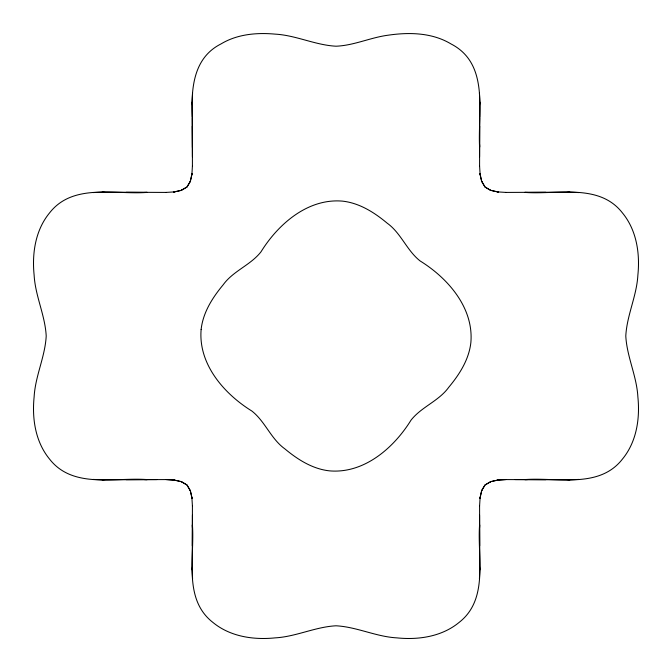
<?xml version="1.0" encoding="UTF-8"?>
<svg xmlns="http://www.w3.org/2000/svg" width="672" height="672" viewBox="0 0 672 672"><rect width="100%" height="100%" fill="white"/><g stroke="black" fill="none" stroke-linecap="round" stroke-linejoin="round"><path stroke-width="1.01" d="M192.419 515.248L192.419 527.428L192.419 524.966C194.83 557.256 182.969 599.155 212.923 622.44C230.16 636.628 253.403 640.088 275.041 637.879C295.932 636.745 315.16 626.884 336 625.792C356.84 626.884 376.068 636.745 396.959 637.879C418.597 640.088 441.84 636.628 459.077 622.44C489.031 599.155 477.17 557.256 479.581 524.966L479.581 527.428L479.581 515.248M192.419 524.538L192.184 569.856L192.419 566.765M479.581 147.47L479.665 126.176M479.581 156.744L479.581 144.564L479.581 147.034C477.666 112.19 489.829 63.882 450.937 43.898C432.188 32.642 409.349 32.105 388.282 35.179C370.549 37.464 353.976 45.528 336 46.208C315.16 45.108 295.932 35.255 275.041 34.121C256.637 32.449 237.199 34.18 221.063 43.898C192.688 58.17 191.134 89.737 192.242 117.356M479.581 105.227L479.816 102.144L479.758 117.356M192.335 545.815L192.419 505.823M479.716 118.171L479.581 166.169M192.184 103.076L192.57 93.013M479.816 568.924L479.43 578.987M191.881 174.468L192.1 173.443L190.26 181.608L190.428 181.129L186.967 186.967L181.138 190.428L187.026 187.026L190.26 181.633L191.881 174.535L192.419 166.034M479.581 505.957L480.119 497.465L481.74 490.358L484.974 484.966L490.862 481.572L485.033 485.033L481.572 490.871L481.74 490.392L479.9 498.557L480.119 497.532M174.535 191.881L181.642 190.268L173.452 192.1L174.468 191.881L166.043 192.419M144.564 192.419L147.034 192.419C114.744 194.83 72.845 182.969 49.552 212.923C35.372 230.16 31.912 253.403 34.121 275.041C35.246 295.932 45.108 315.151 46.208 336C45.108 356.84 35.255 376.068 34.121 396.959C31.912 418.597 35.372 441.832 49.552 459.077C72.845 489.031 114.744 477.17 147.034 479.573L144.564 479.581L156.752 479.573M515.248 479.573L527.436 479.581L524.966 479.573C557.256 477.17 599.155 489.031 622.448 459.077C636.628 441.832 640.088 418.597 637.879 396.959C636.745 376.068 626.892 356.84 625.792 336C626.892 315.151 636.754 295.932 637.879 275.041C640.088 253.403 636.628 230.16 622.448 212.923C599.155 182.969 557.256 194.83 524.966 192.419L527.436 192.419M566.765 192.419L569.856 192.184L505.823 192.419M105.235 479.573L102.144 479.816L166.177 479.573L174.535 480.119L181.642 481.732L187.026 484.966L190.428 490.871L186.967 485.033L181.138 481.572L181.608 481.74L173.452 479.892L174.468 480.119L166.043 479.573M505.957 479.573L497.532 480.119L490.358 481.732L498.548 479.892L497.532 480.119L505.823 479.573L569.856 479.816L566.765 479.573M93.013 192.57L103.076 192.184M578.987 479.422L568.924 479.816M545.824 192.335L524.53 192.419M126.176 479.657L147.47 479.573M166.177 192.419L102.144 192.184L105.235 192.419M147.47 192.419L126.176 192.335M524.53 479.573L545.824 479.657M568.924 192.184L578.987 192.57M103.076 479.816L93.013 479.422M497.532 191.881L498.548 192.1L490.392 190.26L490.862 190.428L485.033 186.967L481.572 181.129L484.974 187.026L490.358 190.268L497.465 191.881L505.957 192.419M480.119 174.535L481.74 181.633L479.9 173.443L480.119 174.468L479.581 166.034M191.881 497.465L190.26 490.358L192.1 498.557L191.881 497.532L192.419 505.957M479.581 566.765L479.816 569.856L479.581 505.823M192.419 105.227L192.184 102.144L192.419 156.744M479.43 93.013L479.816 103.076M192.57 578.987L192.184 568.924M479.665 545.815L479.581 524.538M192.284 118.171L192.419 147.47M192.335 126.176L192.419 166.169M201.121 329.574C198.181 364.199 224.129 393.884 251.866 411.037C265.213 421.512 270.9 438.841 284.836 448.846C297.696 459.556 312.564 469.039 329.574 470.87C364.199 473.819 393.876 447.863 411.037 420.134C421.512 406.787 438.85 401.108 448.846 387.164C459.556 374.304 469.039 359.436 470.879 342.426C473.819 307.801 447.871 278.116 420.134 260.963C406.778 250.488 401.1 233.15 387.164 223.154C374.304 212.436 359.436 202.969 342.426 201.121C307.801 198.181 278.124 224.137 260.963 251.866C250.488 265.213 233.15 270.892 223.154 284.827C212.444 297.696 202.961 312.564 201.121 329.574"/></g></svg>
